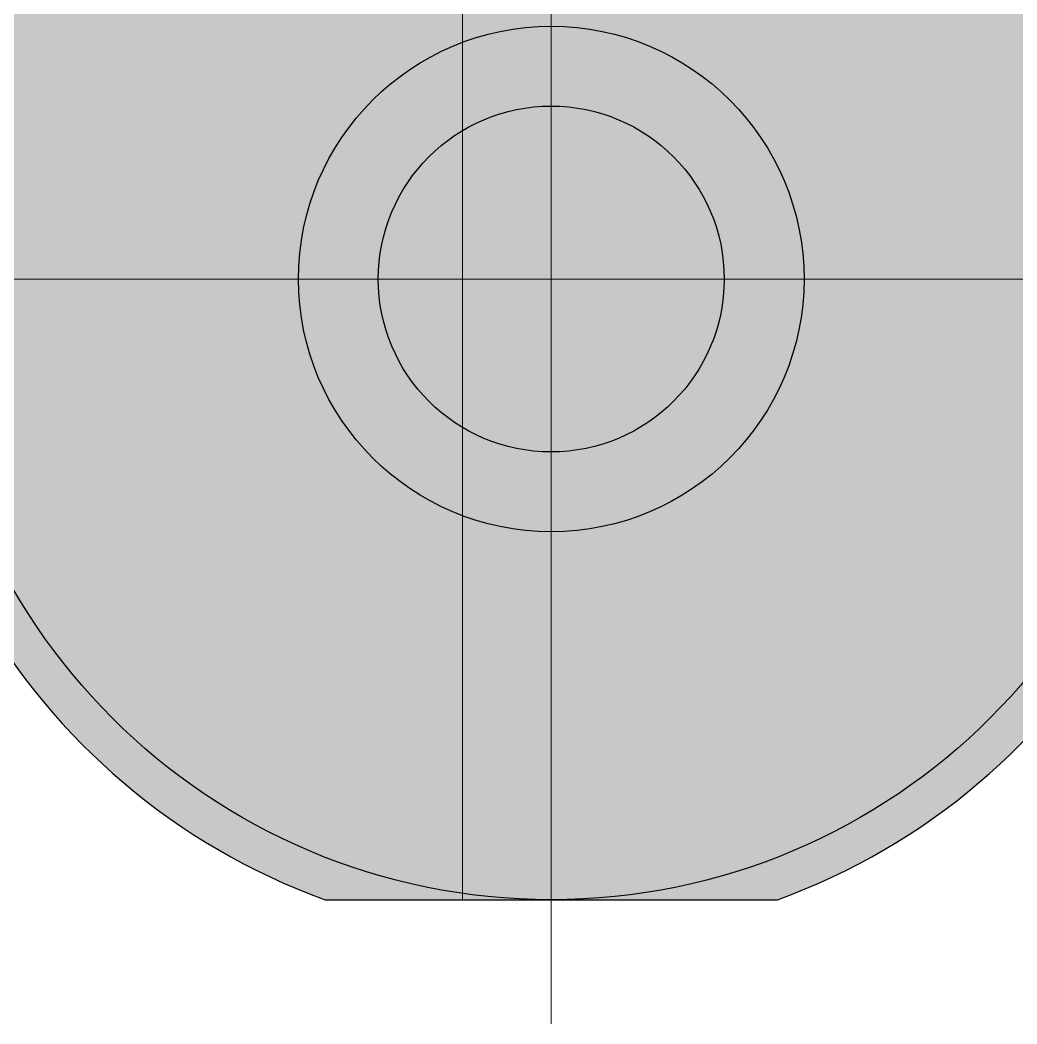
# Model space of a CAD drawing. Header units: millimetres. Extents: x -8379 to 6888, y 2213 to 23681.
# Drawn here: x -1013 to 111, y 11418 to 12550 of the extents above; entities that cross this region are included whole.
import ezdxf
from ezdxf.enums import TextEntityAlignment as Align

# ---------------------------------------------------------------- set-up
doc = ezdxf.new("R2010")
doc.units = ezdxf.units.MM
doc.set_wipeout_variables(frame=1)
doc.layers.add('Техника. Кран LTM 1100-5.1', color=250, linetype='Continuous', true_color=0x333333)
doc.layers.add('Техника. Кран LTM 1100-5.1 Штрих', color=7, linetype='Continuous', true_color=0xffe38f)
doc.styles.add('arial', font='arial.ttf')

# ---------------------------------------------------------------- blocks, each defined once
blk = doc.blocks.new('BLOCK-20230506.18575500')
at = {"color": 0, "linetype": 'ByBlock', "lineweight": -2, "transparency": 16777216}
blk.add_wipeout([(255, -700), (255, -700), (378.9, -641.4), (490.1, -561.1), (584.6, -461.8), (659.3, -346.9), (711.7, -220.2), (740, -86.1), (743.3, 51), (721.3, 186.3), (675, 315.3), (605.8, 433.7), (516.1, 537.3), (408.9, 622.8), (287.8, 687.1), (157.1, 728.3), (21, 744.7), (-115.8, 735.9), (-248.7, 702.3), (-373.2, 644.8), (-485, 565.5), (-580.4, 467), (-656.2, 352.8), (-709.7, 226.6), (-739.2, 92.7), (-743.7, -44.3), (-723, -179.8), (-677.8, -309.3), (-609.6, -428.2), (-520.8, -532.7), (-414.4, -619.1), (-294, -684.5), (-255, -700)], dxfattribs=at)
at = {"layer": 'Техника. Кран LTM 1100-5.1 Штрих', "true_color": 0x848484, "transparency": 16777216}
h = blk.add_hatch(color=252, dxfattribs=at)
h.dxf.hatch_style = 1
edge = h.paths.add_edge_path()
edge.add_line((-255, -700), (255, -700))
edge.add_arc((0, 0), 745, 290.016, 609.984)
edge = h.paths.add_edge_path(flags=16)
edge.add_arc((0, 0), 285, 0, 360)
at = {"layer": 'Техника. Кран LTM 1100-5.1 Штрих', "transparency": 16777216}
h = blk.add_hatch(color=256, dxfattribs=at)
h.dxf.hatch_style = 1
edge = h.paths.add_edge_path()
edge.add_arc((0, 0), 285, 0, 360)
at = {"color": 0, "linetype": 'ByBlock', "lineweight": 5, "transparency": 16777216}
for p, q in [((0, 0), (0, 840)), ((-840, 0), (0, 0)), ((0, 0), (840, 0)), ((0, -840), (0, 0))]:
    blk.add_line(p, q, dxfattribs=at)
at = {"color": 0, "linetype": 'ByBlock', "lineweight": -2, "transparency": 16777216, "flags": 128}
blk.add_lwpolyline([(-255, -700), (255, -700, 5.666667), (-255, -700)], format="xyb", dxfattribs=at)
at = {"color": 0, "linetype": 'ByBlock', "lineweight": -2, "transparency": 16777216}
for radius in [700, 285, 195]:
    blk.add_circle((0, 0), radius, dxfattribs=at)
blk = doc.blocks.new('BLOCK-20230506.19422301')
at = {"color": 0, "linetype": 'ByBlock', "lineweight": -2, "transparency": 16777216}
blk.add_wipeout([(-6521.8, 2533.3), (-7271.5, 2533.3), (-7271.5, 2533.3), (-7330.4, 2422.7), (-7383.4, 2309.2), (-7430.5, 2193.1), (-7471.5, 2074.7), (-7471.5, 2074.7), (-7471.5, 2074.7), (-7473.3, 2067.9), (-7474.7, 2061.1), (-7475.5, 2054.1), (-7475.7, 2047.2), (-7475.7, 1926.2), (-7475.7, 1926.2), (-7466.4, 1879.6), (-7440.1, 1840.1), (-7400.8, 1813.5), (-7354.2, 1803.8), (-6785.1, 1803.7), (-6785.1, 1803.7), (-6764.2, 1805), (-6743.9, 1809.9), (-6724.8, 1818.2), (-6707.3, 1829.8), (-6707.3, 1829.8), (-6568.9, 1937.9), (-6568.9, 1937.9), (-6549.1, 1957.3), (-6534.3, 1980.7), (-6525, 2006.8), (-6521.8, 2034.3), (-6521.8, 2034.3), (-6521.8, 2533.3), (-6521.8, 2665.7), (-6521.8, 2665.7), (-6428, 2663.7), (-6334.2, 2660.9), (-6240.4, 2657.3), (-6146.6, 2653), (-6146.6, 2653), (-6146.6, 2653), (-6133.2, 2650.1), (-6121.7, 2642.6), (-6113.7, 2631.4), (-6110.3, 2618.1), (-6110.3, 2618.1), (-6108.7, 2595.8), (-6111.3, 2592.5), (-6108.2, 2589.6), (-6075.9, 2128), (-6035.4, 2128), (-6088.3, 2708.2), (-6082.3, 2715), (-5975, 2715), (-5975, 2870), (-5975, 2870), (-5974.6, 2871.9), (-5973.5, 2873.5), (-5971.9, 2874.6), (-5970, 2875), (-5960.3, 2875), (-5960.9, 3008.2), (-5800.9, 3008.9), (-5800.3, 2875), (-5800.3, 2875), (-5798.3, 2874.7), (-5796.6, 2873.7), (-5795.4, 2872), (-5795, 2870), (-5795, 2870), (-5795, 2715), (-4155.6, 2715), (-4155.6, 3020), (-3745.6, 3020), (-3745.6, 2984), (-3745.6, 2984), (-3738.4, 2978.5), (-3731.9, 2972.3), (-3726.1, 2965.4), (-3721.2, 2957.8), (-3721.2, 2957.8), (-3714.8, 2942.3), (-3712.5, 2925.6), (-3714.5, 2908.8), (-3720.7, 2893.2), (-3720.7, 2893.2), (-3725.6, 2885.3), (-3731.5, 2878.1), (-3738.2, 2871.6), (-3745.6, 2866), (-3745.6, 2300.3), (-3745.6, 2300.3), (-3722.3, 2207.8), (-3703.8, 2114.3), (-3690, 2019.9), (-3680.9, 1925), (-3680.9, 1925), (-850, 1925), (-850, 1940), (850, 1940), (850, 1925), (2610, 1925), (2610, 1927), (3226, 1927), (3226, 1917), (3305, 1917), (3305, 1917), (3345, 1904.6), (3371.1, 1871.9), (3374.2, 1830.1), (3353.2, 1793.8), (3326.8, 1778.4), (3326.8, 1778.4), (3318.4, 1774.2), (3311.7, 1767.5), (3307.5, 1759.2), (3306, 1749.9), (3306, 1192.1), (3306, 1192.1), (3307.5, 1182.8), (3311.8, 1174.5), (3318.4, 1167.8), (3326.8, 1163.6), (3326.8, 1163.6), (3361.1, 1139.5), (3375.9, 1100.3), (3366, 1059.6), (3334.8, 1031.6), (3303, 1025), (3226, 1025), (3226, 1019), (3231.4, 1019), (3236.4, 1014.5), (3262, 900), (3308.4, 900), (3314, 894.4), (3314, 900), (3414, 900), (3414, 884), (3388, 884), (3388, 884), (3391.8, 883.2), (3395.1, 881.1), (3397.2, 877.8), (3398, 874), (3398, 764), (3398, 764), (3397.2, 760.2), (3395.1, 756.9), (3391.8, 754.8), (3388, 754), (3371, 754), (3371, 762), (3330, 767), (3330, 584), (3314, 584), (3314, 742), (3308.4, 736), (3261, 736), (3261, 741), (3246, 741), (3231.5, 773.9), (3226, 789.9), (3226, 748), (3214, 748), (3214, 754), (3165, 754), (3165, 759), (3214, 759), (3214, 795.4), (3174, 795.4), (3174, 801), (2662, 801), (2662, 795.4), (2622, 795.4), (2622, 785), (2610, 785), (2610, 939.9), (2587, 943.4), (2587, 766), (2582.5, 766), (2582.5, 301), (2578.5, 301), (2578.5, 766), (2537, 766), (2537, 960.4), (1747.4, 1075), (1150, 1075), (1150, 1055), (1125.6, 1048.5), (1125.6, 1048.5), (1103.3, 1038.4), (1085.5, 1021.6), (1074, 1000.1), (1070, 975.9), (1070, 901.6), (1067, 870.5), (986.4, 505), (986.4, 505), (987.2, 497.6), (990.5, 491), (996.1, 486.1), (1003, 483.5), (1003, 467.5), (1019.7, 467.5), (1019.7, 432.5), (787, 432.5), (787, 467.5), (797, 467.5), (797, 497.5), (822.5, 497.5), (822.5, 512.2), (733, 870.5), (730, 901.6), (730, 975.9), (730, 975.9), (725.8, 1000), (714.3, 1021.4), (696.5, 1038.2), (674.4, 1048.5), (650, 1055), (650, 1075), (-533.1, 1075), (-670, 506.1), (-670, 490.5), (-660, 490.5), (-660, 455.5), (-765, 455.5), (-765, 490.5), (-755, 490.5), (-755, 506.2), (-934.1, 1075), (-2057.1, 1075), (-2222.9, 946.8), (-2222.9, 946.8), (-2238.4, 920.6), (-2249.8, 892.3), (-2256.7, 862.6), (-2259, 832.2), (-2259, 500.2), (-2259, 500.2), (-2257.4, 492.5), (-2253.1, 485.9), (-2246.6, 481.4), (-2239, 479.5), (-2239, 479.5), (-2239, 467.5), (-2229, 467.5), (-2229, 432.5), (-2461, 432.5), (-2461, 467.5), (-2435.8, 467.5), (-2633.7, 1075), (-3587.8, 1075), (-3970, 874), (-3970, 766), (-4014, 766), (-3839.5, 500.8), (-3839.5, 497.5), (-3832.5, 497.5), (-3832.5, 462.5), (-3937.5, 462.5), (-3937.5, 484), (-4014, 524.2), (-4014, 351), (-4018, 351), (-4018, 526.3), (-4061.9, 549.4), (-4575.5, 549.4), (-4631, 520.1), (-4631, 351), (-4635, 351), (-4635, 518), (-4712.5, 477.2), (-4712.5, 462.5), (-4817.5, 462.5), (-4817.5, 497.5), (-4810.5, 497.5), (-4810.5, 500.8), (-4657.7, 734), (-4686.2, 734), (-4686.2, 734), (-4691.6, 734.1), (-4696.9, 735.2), (-4701.9, 737.5), (-4706.2, 740.8), (-5139.8, 1100), (-5988.6, 1100), (-6243.6, 877), (-6420.6, 877), (-6471, 789.2), (-6474.9, 791.5), (-7325.4, 791.5), (-7550.8, 875.1), (-7550.8, 860.9), (-7733.4, 928.8), (-7733.4, 928.8), (-7742.3, 933.5), (-7749.8, 940.3), (-7755.4, 948.7), (-7758.6, 958.3), (-7758.6, 958.3), (-7758.6, 958.3), (-7782.4, 1115), (-7789.8, 1273.3), (-7780.6, 1431.5), (-7755, 1587.9), (-7755, 1587.9), (-7749.3, 1592.6), (-7741.5, 1592.8), (-7689, 1594.2), (-7689, 1594.2), (-7653, 1842.5), (-7592.2, 2085.9), (-7507.2, 2321.9), (-7398.9, 2548.2), (-7350.3, 2633.8), (-7350.3, 2633.8), (-7344.4, 2641.6), (-7336.7, 2647.6), (-7327.6, 2651.3), (-7317.8, 2652.5), (-7300.3, 2652.5), (-7300.3, 2657), (-7219.1, 2657), (-7219.1, 2657), (-7044.8, 2663.1), (-6870.5, 2666.6), (-6696.1, 2667.5), (-6521.8, 2665.7), (-6521.8, 2665.7)], dxfattribs=at)
blk.add_blockref('BLOCK-20230506.18575500', (100, 700), dxfattribs=at)
blk = doc.blocks.new('*U61')
at = {"color": 0, "linetype": 'ByBlock', "lineweight": -2, "transparency": 16777216}
blk.add_blockref('BLOCK-20230506.19422301', (0, 0), dxfattribs=at)
at = {"layer": 'Defpoints', "color": 250, "linetype": 'ByBlock', "lineweight": -2, "transparency": 16777216, "style": 'arial', "width": 0.7}
blk.add_attdef('МАРКА', text='', height=250, rotation=44.0372, dxfattribs=at).set_placement((5017.3, 9877.8), align=Align.MIDDLE_CENTER)
at = {"color": 0, "linetype": 'ByBlock', "lineweight": 5, "transparency": 16777216, "flags": 128}
blk.add_lwpolyline([(0, 0), (0, 4407.2)], dxfattribs=at)

msp = doc.modelspace()

# ---------------------------------------------------------------- block references
at = {"layer": 'Техника. Кран LTM 1100-5.1', "transparency": 16777216}
msp.add_blockref('*U61', (-513.7, 11557.7), dxfattribs=at)

doc.saveas('drawing.dxf')
